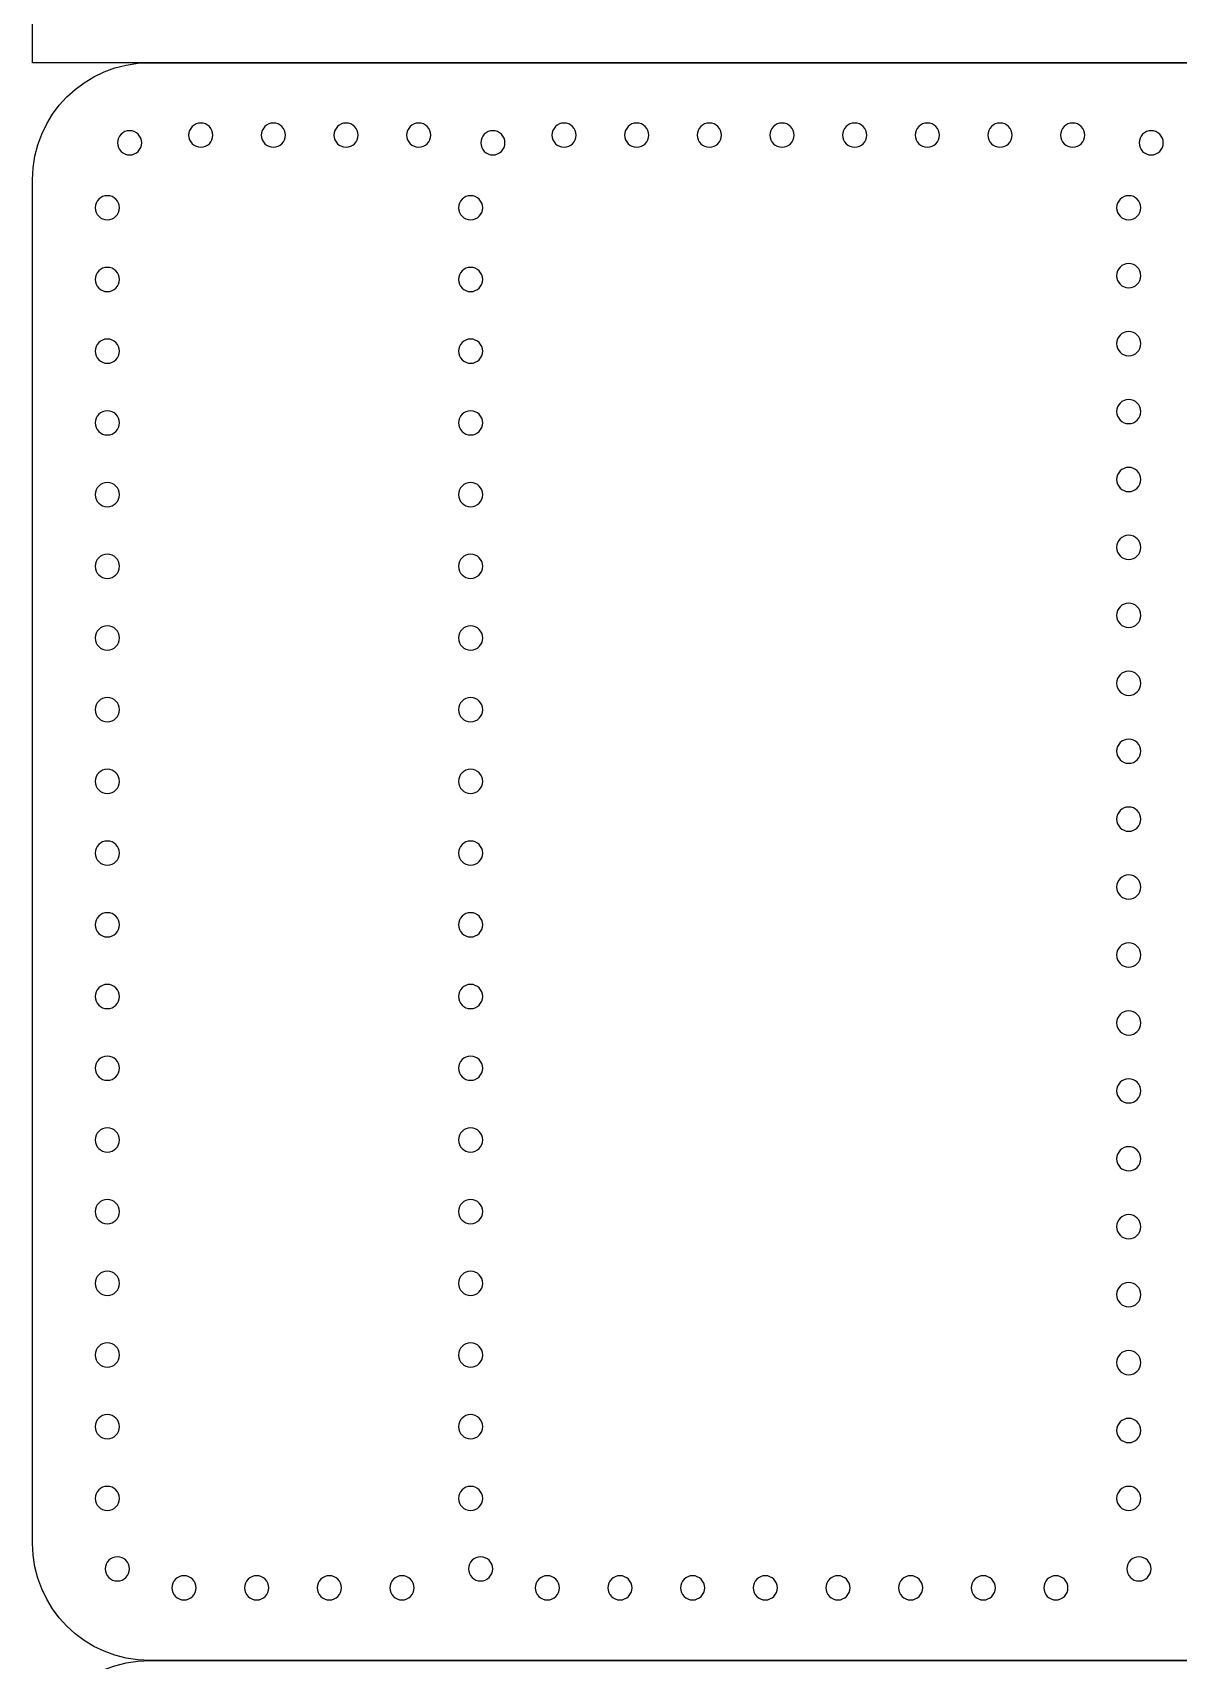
# Model space of a CAD drawing. Extents: x 112 to 502, y 72 to 270.
# Drawn here: x 112 to 159.4, y 138 to 205.3 of the extents above; entities that cross this region are included whole.
import ezdxf

# ---------------------------------------------------------------- set-up
doc = ezdxf.new("R2010")
doc.units = 0
doc.layers.add('braccio', color=7, linetype='CONTINUOUS')
doc.layers.add('polso', color=7, linetype='CONTINUOUS')

msp = doc.modelspace()

# ---------------------------------------------------------------- linework, layer by layer
at = {"layer": 'braccio', "color": 5}
for p, q in [((112.035703, 204.033126), (112.035703, 270.033124)), ((502.035713, 204.033126), (112.035703, 204.033126))]:
    msp.add_line(p, q, dxfattribs=at)
at = {"layer": 'polso', "color": 5}
for p, q in [((116.876396, 204.033135), (182.372624, 204.033135)), ((116.876396, 204.033135), (116.876396, 204.033135)), ((112.035699, 142.873833), (112.035699, 199.192442)), ((116.876396, 138.033136), (397.195005, 138.033136)), ((116.876396, 138.033136), (116.876396, 138.033136)), ((182.372624, 138.033136), (116.876396, 138.033136))]:
    msp.add_line(p, q, dxfattribs=at)
at = {"layer": 'polso', "color": 1}
for p, q in [((116.542439, 200.724161), (116.542439, 200.724161)), ((119.481953, 201.041308), (119.481953, 201.041308)), ((122.482314, 201.041308), (122.482314, 201.041308)), ((125.482618, 201.040955), (125.482618, 201.040955)), ((128.483148, 201.040955), (128.483148, 201.040955)), ((131.544469, 200.724161), (131.544469, 200.724161)), ((134.483983, 201.041308), (134.483983, 201.041308)), ((134.484011, 201.040955), (134.484011, 201.040955)), ((137.484344, 201.041308), (137.484344, 201.041308)), ((140.484648, 201.040955), (140.484648, 201.040955)), ((143.485179, 201.040955), (143.485179, 201.040955)), ((146.485681, 201.040955), (146.485681, 201.040955)), ((149.486041, 201.040955), (149.486041, 201.040955)), ((152.486515, 201.040955), (152.486515, 201.040955)), ((155.486855, 201.040955), (155.486855, 201.040955)), ((158.73168, 200.724161), (158.73168, 200.724161)), ((115.622959, 198.040792), (115.622959, 198.040792)), ((130.624989, 198.040792), (130.624989, 198.040792)), ((157.804185, 198.040792), (157.804185, 198.040792)), ((115.622959, 195.078654), (115.622959, 195.078654)), ((130.624989, 195.078654), (130.624989, 195.078654)), ((157.804185, 195.234543), (157.804185, 195.234543)), ((157.804185, 192.42863), (157.804185, 192.42863)), ((115.622959, 192.116831), (115.622959, 192.116831)), ((130.624989, 192.116831), (130.624989, 192.116831)), ((115.622959, 189.154866), (115.622959, 189.154866)), ((130.624989, 189.154866), (130.624989, 189.154866)), ((157.804185, 189.622537), (157.804185, 189.622537)), ((157.804185, 186.816451), (157.804185, 186.816451)), ((115.622959, 186.19287), (115.622959, 186.19287)), ((130.624989, 186.19287), (130.624989, 186.19287)), ((157.804185, 184.010375), (157.804185, 184.010375)), ((115.622959, 183.230905), (115.622959, 183.230905)), ((130.624989, 183.230905), (130.624989, 183.230905)), ((157.804185, 181.204285), (157.804185, 181.204285)), ((115.622959, 180.268927), (115.622959, 180.268927)), ((130.624989, 180.268927), (130.624989, 180.268927)), ((157.804185, 178.398213), (157.804185, 178.398213)), ((115.622959, 177.306945), (115.622959, 177.306945)), ((130.624989, 177.306945), (130.624989, 177.306945)), ((157.804185, 175.592282), (157.804185, 175.592282)), ((115.622959, 174.345142), (115.622959, 174.345142)), ((130.624989, 174.345142), (130.624989, 174.345142)), ((157.804185, 172.786207), (157.804185, 172.786207)), ((115.622959, 171.383174), (115.622959, 171.383174)), ((130.624989, 171.383174), (130.624989, 171.383174)), ((157.804185, 169.980113), (157.804185, 169.980113)), ((115.622959, 168.421174), (115.622959, 168.421174)), ((130.624989, 168.421174), (130.624989, 168.421174)), ((157.804185, 167.174034), (157.804185, 167.174034)), ((115.622959, 165.458853), (115.622959, 165.458853)), ((130.624989, 165.458853), (130.624989, 165.458853)), ((157.804185, 164.367592), (157.804185, 164.367592)), ((115.622959, 162.496875), (115.622959, 162.496875)), ((130.624989, 162.496875), (130.624989, 162.496875)), ((157.804185, 161.561506), (157.804185, 161.561506)), ((115.622959, 159.535249), (115.622959, 159.535249)), ((130.624989, 159.535249), (130.624989, 159.535249)), ((157.804185, 158.755779), (157.804185, 158.755779)), ((115.622959, 156.573263), (115.622959, 156.573263)), ((130.624989, 156.573263), (130.624989, 156.573263)), ((157.804185, 155.94969), (157.804185, 155.94969)), ((115.622959, 153.610932), (115.622959, 153.610932)), ((130.624989, 153.610932), (130.624989, 153.610932)), ((157.804185, 153.143251), (157.804185, 153.143251)), ((115.622959, 150.64896), (115.622959, 150.64896)), ((130.624989, 150.64896), (130.624989, 150.64896)), ((157.804185, 150.337172), (157.804185, 150.337172)), ((115.622959, 147.687327), (115.622959, 147.687327)), ((130.624989, 147.687327), (130.624989, 147.687327)), ((157.804185, 147.531428), (157.804185, 147.531428)), ((115.622959, 144.725349), (115.622959, 144.725349)), ((130.624989, 144.725349), (130.624989, 144.725349)), ((157.804185, 144.725349), (157.804185, 144.725349)), ((116.035681, 141.815955), (116.035681, 141.815955)), ((131.037711, 141.815955), (131.037711, 141.815955)), ((158.224922, 141.815955), (158.224922, 141.815955)), ((118.789859, 141.032541), (118.789859, 141.032541)), ((121.790192, 141.032541), (121.790192, 141.032541)), ((124.790496, 141.032541), (124.790496, 141.032541)), ((127.791027, 141.032541), (127.791027, 141.032541)), ((133.791889, 141.032541), (133.791889, 141.032541)), ((133.791889, 141.032541), (133.791889, 141.032541)), ((136.792222, 141.032541), (136.792222, 141.032541)), ((139.792527, 141.032541), (139.792527, 141.032541)), ((142.793057, 141.032541), (142.793057, 141.032541)), ((145.793559, 141.032541), (145.793559, 141.032541)), ((148.79392, 141.032541), (148.79392, 141.032541)), ((151.794393, 141.032541), (151.794393, 141.032541)), ((154.794733, 141.032541), (154.794733, 141.032541))]:
    msp.add_line(p, q, dxfattribs=at)
at = {"layer": 'polso', "color": 5}
for points in [[(112.035699, 199.192442), (112.035699, 201.874184), (114.19465, 204.033135), (116.876396, 204.033135)], [(116.876396, 138.033136), (114.19465, 138.033136), (112.035699, 140.192087), (112.035699, 142.873833)], [(112.035699, 133.192443), (112.035699, 135.874189), (114.19465, 138.033136), (116.876396, 138.033136)]]:
    msp.add_open_spline(points, degree=3, dxfattribs=at)
at = {"layer": 'polso', "color": 1}
for points in [[(116.042553, 201.224047), (115.766328, 201.224047), (115.542314, 201.000386), (115.542314, 200.724161)], [(116.542439, 200.724161), (116.542439, 201.000386), (116.318778, 201.224047), (116.042553, 201.224047)], [(118.982067, 201.541194), (118.705489, 201.541194), (118.481828, 201.317533), (118.481828, 201.041308)], [(119.481953, 201.041308), (119.481953, 201.317533), (119.257939, 201.541194), (118.982067, 201.541194)], [(121.982428, 201.541194), (121.706203, 201.541194), (121.482189, 201.317533), (121.482189, 201.041308)], [(122.482314, 201.041308), (122.482314, 201.317533), (122.258653, 201.541194), (121.982428, 201.541194)], [(124.982732, 201.541194), (124.706507, 201.541194), (124.482493, 201.31718), (124.482493, 201.040955)], [(125.482618, 201.040955), (125.482618, 201.31718), (125.258957, 201.541194), (124.982732, 201.541194)], [(127.983262, 201.541194), (127.706684, 201.541194), (127.483023, 201.31718), (127.483023, 201.040955)], [(128.483148, 201.040955), (128.483148, 201.31718), (128.259134, 201.541194), (127.983262, 201.541194)], [(131.044583, 201.224047), (130.768358, 201.224047), (130.544344, 201.000386), (130.544344, 200.724161)], [(131.544469, 200.724161), (131.544469, 201.000386), (131.320808, 201.224047), (131.044583, 201.224047)], [(133.984097, 201.541194), (133.707519, 201.541194), (133.483858, 201.317533), (133.483858, 201.041308)], [(133.984125, 201.541194), (133.7079, 201.541194), (133.483886, 201.31718), (133.483886, 201.040955)], [(134.483983, 201.041308), (134.483983, 201.317533), (134.259969, 201.541194), (133.984097, 201.541194)], [(134.484011, 201.040955), (134.484011, 201.31718), (134.259997, 201.541194), (133.984125, 201.541194)], [(136.984458, 201.541194), (136.708233, 201.541194), (136.484219, 201.317533), (136.484219, 201.041308)], [(137.484344, 201.041308), (137.484344, 201.317533), (137.260683, 201.541194), (136.984458, 201.541194)], [(139.984762, 201.541194), (139.708537, 201.541194), (139.484523, 201.31718), (139.484523, 201.040955)], [(140.484648, 201.040955), (140.484648, 201.31718), (140.260987, 201.541194), (139.984762, 201.541194)], [(142.985292, 201.541194), (142.708715, 201.541194), (142.485054, 201.31718), (142.485054, 201.040955)], [(143.485179, 201.040955), (143.485179, 201.31718), (143.261165, 201.541194), (142.985292, 201.541194)], [(145.985442, 201.541194), (145.709217, 201.541194), (145.485556, 201.31718), (145.485556, 201.040955)], [(146.485681, 201.040955), (146.485681, 201.31718), (146.261667, 201.541194), (145.985442, 201.541194)], [(148.986155, 201.541194), (148.70993, 201.541194), (148.485916, 201.31718), (148.485916, 201.040955)], [(149.486041, 201.040955), (149.486041, 201.31718), (149.262028, 201.541194), (148.986155, 201.541194)], [(151.986629, 201.541194), (151.710051, 201.541194), (151.48639, 201.31718), (151.48639, 201.040955)], [(152.486515, 201.040955), (152.486515, 201.31718), (152.262501, 201.541194), (151.986629, 201.541194)], [(154.986962, 201.541194), (154.710737, 201.541194), (154.486723, 201.31718), (154.486723, 201.040955)], [(155.486855, 201.040955), (155.486855, 201.31718), (155.262834, 201.541194), (154.986962, 201.541194)], [(158.231794, 201.224047), (157.955569, 201.224047), (157.731555, 201.000386), (157.731555, 200.724161)], [(158.73168, 200.724161), (158.73168, 201.000386), (158.508019, 201.224047), (158.231794, 201.224047)], [(115.542314, 200.724161), (115.542314, 200.447936), (115.766328, 200.224274), (116.042553, 200.224274)], [(116.042553, 200.224274), (116.318778, 200.224274), (116.542439, 200.447936), (116.542439, 200.724161)], [(118.481828, 201.041308), (118.481828, 200.765083), (118.705489, 200.541069), (118.982067, 200.541069)], [(118.982067, 200.541069), (119.257939, 200.541069), (119.481953, 200.765083), (119.481953, 201.041308)], [(121.482189, 201.041308), (121.482189, 200.765083), (121.706203, 200.541069), (121.982428, 200.541069)], [(121.982428, 200.541069), (122.258653, 200.541069), (122.482314, 200.765083), (122.482314, 201.041308)], [(124.482493, 201.040955), (124.482493, 200.765083), (124.706507, 200.541069), (124.982732, 200.541069)], [(124.982732, 200.541069), (125.258957, 200.541069), (125.482618, 200.765083), (125.482618, 201.040955)], [(127.483023, 201.040955), (127.483023, 200.765083), (127.706684, 200.541069), (127.983262, 200.541069)], [(127.983262, 200.541069), (128.259134, 200.541069), (128.483148, 200.765083), (128.483148, 201.040955)], [(130.544344, 200.724161), (130.544344, 200.447936), (130.768358, 200.224274), (131.044583, 200.224274)], [(131.044583, 200.224274), (131.320808, 200.224274), (131.544469, 200.447936), (131.544469, 200.724161)], [(133.483858, 201.041308), (133.483858, 200.765083), (133.707519, 200.541069), (133.984097, 200.541069)], [(133.483886, 201.040955), (133.483886, 200.765083), (133.7079, 200.541069), (133.984125, 200.541069)], [(133.984097, 200.541069), (134.259969, 200.541069), (134.483983, 200.765083), (134.483983, 201.041308)], [(133.984125, 200.541069), (134.259997, 200.541069), (134.484011, 200.765083), (134.484011, 201.040955)], [(136.484219, 201.041308), (136.484219, 200.765083), (136.708233, 200.541069), (136.984458, 200.541069)], [(136.984458, 200.541069), (137.260683, 200.541069), (137.484344, 200.765083), (137.484344, 201.041308)], [(139.484523, 201.040955), (139.484523, 200.765083), (139.708537, 200.541069), (139.984762, 200.541069)], [(139.984762, 200.541069), (140.260987, 200.541069), (140.484648, 200.765083), (140.484648, 201.040955)], [(142.485054, 201.040955), (142.485054, 200.765083), (142.708715, 200.541069), (142.985292, 200.541069)], [(142.985292, 200.541069), (143.261165, 200.541069), (143.485179, 200.765083), (143.485179, 201.040955)], [(145.485556, 201.040955), (145.485556, 200.765083), (145.709217, 200.541069), (145.985442, 200.541069)], [(145.985442, 200.541069), (146.261667, 200.541069), (146.485681, 200.765083), (146.485681, 201.040955)], [(148.485916, 201.040955), (148.485916, 200.765083), (148.70993, 200.541069), (148.986155, 200.541069)], [(148.986155, 200.541069), (149.262028, 200.541069), (149.486041, 200.765083), (149.486041, 201.040955)], [(151.48639, 201.040955), (151.48639, 200.765083), (151.710051, 200.541069), (151.986629, 200.541069)], [(151.986629, 200.541069), (152.262501, 200.541069), (152.486515, 200.765083), (152.486515, 201.040955)], [(154.486723, 201.040955), (154.486723, 200.765083), (154.710737, 200.541069), (154.986962, 200.541069)], [(154.986962, 200.541069), (155.262834, 200.541069), (155.486855, 200.765083), (155.486855, 201.040955)], [(157.731555, 200.724161), (157.731555, 200.447936), (157.955569, 200.224274), (158.231794, 200.224274)], [(158.231794, 200.224274), (158.508019, 200.224274), (158.73168, 200.447936), (158.73168, 200.724161)], [(115.123073, 198.540678), (114.846848, 198.540678), (114.622834, 198.317017), (114.622834, 198.040792)], [(115.622959, 198.040792), (115.622959, 198.317017), (115.398945, 198.540678), (115.123073, 198.540678)], [(130.125103, 198.540678), (129.848878, 198.540678), (129.624864, 198.317017), (129.624864, 198.040792)], [(130.624989, 198.040792), (130.624989, 198.317017), (130.400975, 198.540678), (130.125103, 198.540678)], [(157.304299, 198.540678), (157.028074, 198.540678), (156.80406, 198.317017), (156.80406, 198.040792)], [(157.804185, 198.040792), (157.804185, 198.317017), (157.580171, 198.540678), (157.304299, 198.540678)], [(114.622834, 198.040792), (114.622834, 197.764567), (114.846848, 197.540906), (115.123073, 197.540906)], [(115.123073, 197.540906), (115.398945, 197.540906), (115.622959, 197.764567), (115.622959, 198.040792)], [(129.624864, 198.040792), (129.624864, 197.764567), (129.848878, 197.540906), (130.125103, 197.540906)], [(130.125103, 197.540906), (130.400975, 197.540906), (130.624989, 197.764567), (130.624989, 198.040792)], [(156.80406, 198.040792), (156.80406, 197.764567), (157.028074, 197.540906), (157.304299, 197.540906)], [(157.304299, 197.540906), (157.580171, 197.540906), (157.804185, 197.764567), (157.804185, 198.040792)], [(157.304299, 195.734782), (157.028074, 195.734782), (156.80406, 195.510768), (156.80406, 195.234543)], [(157.804185, 195.234543), (157.804185, 195.510768), (157.580171, 195.734782), (157.304299, 195.734782)], [(115.123073, 195.578893), (114.846848, 195.578893), (114.622834, 195.354879), (114.622834, 195.078654)], [(114.622834, 195.078654), (114.622834, 194.802429), (114.846848, 194.578768), (115.123073, 194.578768)], [(115.622959, 195.078654), (115.622959, 195.354879), (115.398945, 195.578893), (115.123073, 195.578893)], [(115.123073, 194.578768), (115.398945, 194.578768), (115.622959, 194.802429), (115.622959, 195.078654)], [(130.125103, 195.578893), (129.848878, 195.578893), (129.624864, 195.354879), (129.624864, 195.078654)], [(129.624864, 195.078654), (129.624864, 194.802429), (129.848878, 194.578768), (130.125103, 194.578768)], [(130.624989, 195.078654), (130.624989, 195.354879), (130.400975, 195.578893), (130.125103, 195.578893)], [(130.125103, 194.578768), (130.400975, 194.578768), (130.624989, 194.802429), (130.624989, 195.078654)], [(156.80406, 195.234543), (156.80406, 194.958318), (157.028074, 194.734657), (157.304299, 194.734657)], [(157.304299, 194.734657), (157.580171, 194.734657), (157.804185, 194.958318), (157.804185, 195.234543)], [(115.123073, 192.616717), (114.846848, 192.616717), (114.622834, 192.393056), (114.622834, 192.116831)], [(115.622959, 192.116831), (115.622959, 192.393056), (115.398945, 192.616717), (115.123073, 192.616717)], [(130.125103, 192.616717), (129.848878, 192.616717), (129.624864, 192.393056), (129.624864, 192.116831)], [(130.624989, 192.116831), (130.624989, 192.393056), (130.400975, 192.616717), (130.125103, 192.616717)], [(157.304299, 192.928516), (157.028074, 192.928516), (156.80406, 192.704855), (156.80406, 192.42863)], [(156.80406, 192.42863), (156.80406, 192.152405), (157.028074, 191.928744), (157.304299, 191.928744)], [(157.804185, 192.42863), (157.804185, 192.704855), (157.580171, 192.928516), (157.304299, 192.928516)], [(157.304299, 191.928744), (157.580171, 191.928744), (157.804185, 192.152405), (157.804185, 192.42863)], [(114.622834, 192.116831), (114.622834, 191.840606), (114.846848, 191.616945), (115.123073, 191.616945)], [(115.123073, 191.616945), (115.398945, 191.616945), (115.622959, 191.840606), (115.622959, 192.116831)], [(129.624864, 192.116831), (129.624864, 191.840606), (129.848878, 191.616945), (130.125103, 191.616945)], [(130.125103, 191.616945), (130.400975, 191.616945), (130.624989, 191.840606), (130.624989, 192.116831)], [(115.123073, 189.654752), (114.846848, 189.654752), (114.622834, 189.431091), (114.622834, 189.154866)], [(115.622959, 189.154866), (115.622959, 189.431091), (115.398945, 189.654752), (115.123073, 189.654752)], [(130.125103, 189.654752), (129.848878, 189.654752), (129.624864, 189.431091), (129.624864, 189.154866)], [(130.624989, 189.154866), (130.624989, 189.431091), (130.400975, 189.654752), (130.125103, 189.654752)], [(157.304299, 190.122423), (157.028074, 190.122423), (156.80406, 189.898762), (156.80406, 189.622537)], [(157.804185, 189.622537), (157.804185, 189.898762), (157.580171, 190.122423), (157.304299, 190.122423)], [(114.622834, 189.154866), (114.622834, 188.878641), (114.846848, 188.65498), (115.123073, 188.65498)], [(115.123073, 188.65498), (115.398945, 188.65498), (115.622959, 188.878641), (115.622959, 189.154866)], [(129.624864, 189.154866), (129.624864, 188.878641), (129.848878, 188.65498), (130.125103, 188.65498)], [(130.125103, 188.65498), (130.400975, 188.65498), (130.624989, 188.878641), (130.624989, 189.154866)], [(156.80406, 189.622537), (156.80406, 189.346312), (157.028074, 189.122651), (157.304299, 189.122651)], [(157.304299, 189.122651), (157.580171, 189.122651), (157.804185, 189.346312), (157.804185, 189.622537)], [(157.304299, 187.316337), (157.028074, 187.316337), (156.80406, 187.092676), (156.80406, 186.816451)], [(157.804185, 186.816451), (157.804185, 187.092676), (157.580171, 187.316337), (157.304299, 187.316337)], [(115.123073, 186.692756), (114.846848, 186.692756), (114.622834, 186.469095), (114.622834, 186.19287)], [(115.622959, 186.19287), (115.622959, 186.469095), (115.398945, 186.692756), (115.123073, 186.692756)], [(130.125103, 186.692756), (129.848878, 186.692756), (129.624864, 186.469095), (129.624864, 186.19287)], [(130.624989, 186.19287), (130.624989, 186.469095), (130.400975, 186.692756), (130.125103, 186.692756)], [(156.80406, 186.816451), (156.80406, 186.540226), (157.028074, 186.316564), (157.304299, 186.316564)], [(157.304299, 186.316564), (157.580171, 186.316564), (157.804185, 186.540226), (157.804185, 186.816451)], [(114.622834, 186.19287), (114.622834, 185.916645), (114.846848, 185.692984), (115.123073, 185.692984)], [(115.123073, 185.692984), (115.398945, 185.692984), (115.622959, 185.916645), (115.622959, 186.19287)], [(129.624864, 186.19287), (129.624864, 185.916645), (129.848878, 185.692984), (130.125103, 185.692984)], [(130.125103, 185.692984), (130.400975, 185.692984), (130.624989, 185.916645), (130.624989, 186.19287)], [(157.304299, 184.510261), (157.028074, 184.510261), (156.80406, 184.2866), (156.80406, 184.010375)], [(157.804185, 184.010375), (157.804185, 184.2866), (157.580171, 184.510261), (157.304299, 184.510261)], [(115.123073, 183.730791), (114.846848, 183.730791), (114.622834, 183.50713), (114.622834, 183.230905)], [(115.622959, 183.230905), (115.622959, 183.50713), (115.398945, 183.730791), (115.123073, 183.730791)], [(130.125103, 183.730791), (129.848878, 183.730791), (129.624864, 183.50713), (129.624864, 183.230905)], [(130.624989, 183.230905), (130.624989, 183.50713), (130.400975, 183.730791), (130.125103, 183.730791)], [(156.80406, 184.010375), (156.80406, 183.73415), (157.028074, 183.510489), (157.304299, 183.510489)], [(157.304299, 183.510489), (157.580171, 183.510489), (157.804185, 183.73415), (157.804185, 184.010375)], [(114.622834, 183.230905), (114.622834, 182.95468), (114.846848, 182.731019), (115.123073, 182.731019)], [(115.123073, 182.731019), (115.398945, 182.731019), (115.622959, 182.95468), (115.622959, 183.230905)], [(129.624864, 183.230905), (129.624864, 182.95468), (129.848878, 182.731019), (130.125103, 182.731019)], [(130.125103, 182.731019), (130.400975, 182.731019), (130.624989, 182.95468), (130.624989, 183.230905)], [(157.304299, 181.704171), (157.028074, 181.704171), (156.80406, 181.48051), (156.80406, 181.204285)], [(157.804185, 181.204285), (157.804185, 181.48051), (157.580171, 181.704171), (157.304299, 181.704171)], [(156.80406, 181.204285), (156.80406, 180.92806), (157.028074, 180.704399), (157.304299, 180.704399)], [(157.304299, 180.704399), (157.580171, 180.704399), (157.804185, 180.92806), (157.804185, 181.204285)], [(115.123073, 180.768813), (114.846848, 180.768813), (114.622834, 180.545152), (114.622834, 180.268927)], [(114.622834, 180.268927), (114.622834, 179.992702), (114.846848, 179.769041), (115.123073, 179.769041)], [(115.622959, 180.268927), (115.622959, 180.545152), (115.398945, 180.768813), (115.123073, 180.768813)], [(115.123073, 179.769041), (115.398945, 179.769041), (115.622959, 179.992702), (115.622959, 180.268927)], [(130.125103, 180.768813), (129.848878, 180.768813), (129.624864, 180.545152), (129.624864, 180.268927)], [(129.624864, 180.268927), (129.624864, 179.992702), (129.848878, 179.769041), (130.125103, 179.769041)], [(130.624989, 180.268927), (130.624989, 180.545152), (130.400975, 180.768813), (130.125103, 180.768813)], [(130.125103, 179.769041), (130.400975, 179.769041), (130.624989, 179.992702), (130.624989, 180.268927)], [(157.304299, 178.898099), (157.028074, 178.898099), (156.80406, 178.674438), (156.80406, 178.398213)], [(157.804185, 178.398213), (157.804185, 178.674438), (157.580171, 178.898099), (157.304299, 178.898099)], [(156.80406, 178.398213), (156.80406, 178.121988), (157.028074, 177.898327), (157.304299, 177.898327)], [(157.304299, 177.898327), (157.580171, 177.898327), (157.804185, 178.121988), (157.804185, 178.398213)], [(115.123073, 177.806831), (114.846848, 177.806831), (114.622834, 177.58317), (114.622834, 177.306945)], [(115.622959, 177.306945), (115.622959, 177.58317), (115.398945, 177.806831), (115.123073, 177.806831)], [(130.125103, 177.806831), (129.848878, 177.806831), (129.624864, 177.58317), (129.624864, 177.306945)], [(130.624989, 177.306945), (130.624989, 177.58317), (130.400975, 177.806831), (130.125103, 177.806831)], [(114.622834, 177.306945), (114.622834, 177.03072), (114.846848, 176.807058), (115.123073, 176.807058)], [(115.123073, 176.807058), (115.398945, 176.807058), (115.622959, 177.03072), (115.622959, 177.306945)], [(129.624864, 177.306945), (129.624864, 177.03072), (129.848878, 176.807058), (130.125103, 176.807058)], [(130.125103, 176.807058), (130.400975, 176.807058), (130.624989, 177.03072), (130.624989, 177.306945)], [(157.304299, 176.092168), (157.028074, 176.092168), (156.80406, 175.868507), (156.80406, 175.592282)], [(156.80406, 175.592282), (156.80406, 175.316057), (157.028074, 175.092043), (157.304299, 175.092043)], [(157.804185, 175.592282), (157.804185, 175.868507), (157.580171, 176.092168), (157.304299, 176.092168)], [(157.304299, 175.092043), (157.580171, 175.092043), (157.804185, 175.316057), (157.804185, 175.592282)], [(115.123073, 174.845028), (114.846848, 174.845028), (114.622834, 174.621367), (114.622834, 174.345142)], [(115.622959, 174.345142), (115.622959, 174.621367), (115.398945, 174.845028), (115.123073, 174.845028)], [(130.125103, 174.845028), (129.848878, 174.845028), (129.624864, 174.621367), (129.624864, 174.345142)], [(130.624989, 174.345142), (130.624989, 174.621367), (130.400975, 174.845028), (130.125103, 174.845028)], [(114.622834, 174.345142), (114.622834, 174.068917), (114.846848, 173.844903), (115.123073, 173.844903)], [(115.123073, 173.844903), (115.398945, 173.844903), (115.622959, 174.068917), (115.622959, 174.345142)], [(129.624864, 174.345142), (129.624864, 174.068917), (129.848878, 173.844903), (130.125103, 173.844903)], [(130.125103, 173.844903), (130.400975, 173.844903), (130.624989, 174.068917), (130.624989, 174.345142)], [(157.304299, 173.286093), (157.028074, 173.286093), (156.80406, 173.062432), (156.80406, 172.786207)], [(157.804185, 172.786207), (157.804185, 173.062432), (157.580171, 173.286093), (157.304299, 173.286093)], [(156.80406, 172.786207), (156.80406, 172.509982), (157.028074, 172.285968), (157.304299, 172.285968)], [(157.304299, 172.285968), (157.580171, 172.285968), (157.804185, 172.509982), (157.804185, 172.786207)], [(115.123073, 171.88306), (114.846848, 171.88306), (114.622834, 171.659399), (114.622834, 171.383174)], [(115.622959, 171.383174), (115.622959, 171.659399), (115.398945, 171.88306), (115.123073, 171.88306)], [(130.125103, 171.88306), (129.848878, 171.88306), (129.624864, 171.659399), (129.624864, 171.383174)], [(130.624989, 171.383174), (130.624989, 171.659399), (130.400975, 171.88306), (130.125103, 171.88306)], [(114.622834, 171.383174), (114.622834, 171.106949), (114.846848, 170.882935), (115.123073, 170.882935)], [(115.123073, 170.882935), (115.398945, 170.882935), (115.622959, 171.106949), (115.622959, 171.383174)], [(129.624864, 171.383174), (129.624864, 171.106949), (129.848878, 170.882935), (130.125103, 170.882935)], [(130.125103, 170.882935), (130.400975, 170.882935), (130.624989, 171.106949), (130.624989, 171.383174)], [(157.304299, 170.48), (157.028074, 170.48), (156.80406, 170.255986), (156.80406, 169.980113)], [(157.804185, 169.980113), (157.804185, 170.255986), (157.580171, 170.48), (157.304299, 170.48)], [(156.80406, 169.980113), (156.80406, 169.703888), (157.028074, 169.479875), (157.304299, 169.479875)], [(157.304299, 169.479875), (157.580171, 169.479875), (157.804185, 169.703888), (157.804185, 169.980113)], [(115.123073, 168.92106), (114.846848, 168.92106), (114.622834, 168.697047), (114.622834, 168.421174)], [(115.622959, 168.421174), (115.622959, 168.697047), (115.398945, 168.92106), (115.123073, 168.92106)], [(130.125103, 168.92106), (129.848878, 168.92106), (129.624864, 168.697047), (129.624864, 168.421174)], [(130.624989, 168.421174), (130.624989, 168.697047), (130.400975, 168.92106), (130.125103, 168.92106)], [(114.622834, 168.421174), (114.622834, 168.144949), (114.846848, 167.920935), (115.123073, 167.920935)], [(115.123073, 167.920935), (115.398945, 167.920935), (115.622959, 168.144949), (115.622959, 168.421174)], [(129.624864, 168.421174), (129.624864, 168.144949), (129.848878, 167.920935), (130.125103, 167.920935)], [(130.125103, 167.920935), (130.400975, 167.920935), (130.624989, 168.144949), (130.624989, 168.421174)], [(157.304299, 167.67392), (157.028074, 167.67392), (156.80406, 167.449907), (156.80406, 167.174034)], [(157.804185, 167.174034), (157.804185, 167.449907), (157.580171, 167.67392), (157.304299, 167.67392)], [(156.80406, 167.174034), (156.80406, 166.897809), (157.028074, 166.673795), (157.304299, 166.673795)], [(157.304299, 166.673795), (157.580171, 166.673795), (157.804185, 166.897809), (157.804185, 167.174034)], [(115.123073, 165.959092), (114.846848, 165.959092), (114.622834, 165.735078), (114.622834, 165.458853)], [(114.622834, 165.458853), (114.622834, 165.182981), (114.846848, 164.958967), (115.123073, 164.958967)], [(115.622959, 165.458853), (115.622959, 165.735078), (115.398945, 165.959092), (115.123073, 165.959092)], [(115.123073, 164.958967), (115.398945, 164.958967), (115.622959, 165.182981), (115.622959, 165.458853)], [(130.125103, 165.959092), (129.848878, 165.959092), (129.624864, 165.735078), (129.624864, 165.458853)], [(129.624864, 165.458853), (129.624864, 165.182981), (129.848878, 164.958967), (130.125103, 164.958967)], [(130.624989, 165.458853), (130.624989, 165.735078), (130.400975, 165.959092), (130.125103, 165.959092)], [(130.125103, 164.958967), (130.400975, 164.958967), (130.624989, 165.182981), (130.624989, 165.458853)], [(157.304299, 164.867831), (157.028074, 164.867831), (156.80406, 164.643817), (156.80406, 164.367592)], [(157.804185, 164.367592), (157.804185, 164.643817), (157.580171, 164.867831), (157.304299, 164.867831)], [(156.80406, 164.367592), (156.80406, 164.09172), (157.028074, 163.867706), (157.304299, 163.867706)], [(157.304299, 163.867706), (157.580171, 163.867706), (157.804185, 164.09172), (157.804185, 164.367592)], [(115.123073, 162.997114), (114.846848, 162.997114), (114.622834, 162.7731), (114.622834, 162.496875)], [(115.622959, 162.496875), (115.622959, 162.7731), (115.398945, 162.997114), (115.123073, 162.997114)], [(130.125103, 162.997114), (129.848878, 162.997114), (129.624864, 162.7731), (129.624864, 162.496875)], [(130.624989, 162.496875), (130.624989, 162.7731), (130.400975, 162.997114), (130.125103, 162.997114)], [(114.622834, 162.496875), (114.622834, 162.221003), (114.846848, 161.996989), (115.123073, 161.996989)], [(115.123073, 161.996989), (115.398945, 161.996989), (115.622959, 162.221003), (115.622959, 162.496875)], [(129.624864, 162.496875), (129.624864, 162.221003), (129.848878, 161.996989), (130.125103, 161.996989)], [(130.125103, 161.996989), (130.400975, 161.996989), (130.624989, 162.221003), (130.624989, 162.496875)], [(157.304299, 162.061745), (157.028074, 162.061745), (156.80406, 161.837731), (156.80406, 161.561506)], [(157.804185, 161.561506), (157.804185, 161.837731), (157.580171, 162.061745), (157.304299, 162.061745)], [(156.80406, 161.561506), (156.80406, 161.285633), (157.028074, 161.06162), (157.304299, 161.06162)], [(157.304299, 161.06162), (157.580171, 161.06162), (157.804185, 161.285633), (157.804185, 161.561506)], [(115.123073, 160.035135), (114.846848, 160.035135), (114.622834, 159.811474), (114.622834, 159.535249)], [(114.622834, 159.535249), (114.622834, 159.259024), (114.846848, 159.03501), (115.123073, 159.03501)], [(115.622959, 159.535249), (115.622959, 159.811474), (115.398945, 160.035135), (115.123073, 160.035135)], [(115.123073, 159.03501), (115.398945, 159.03501), (115.622959, 159.259024), (115.622959, 159.535249)], [(130.125103, 160.035135), (129.848878, 160.035135), (129.624864, 159.811474), (129.624864, 159.535249)], [(129.624864, 159.535249), (129.624864, 159.259024), (129.848878, 159.03501), (130.125103, 159.03501)], [(130.624989, 159.535249), (130.624989, 159.811474), (130.400975, 160.035135), (130.125103, 160.035135)], [(130.125103, 159.03501), (130.400975, 159.03501), (130.624989, 159.259024), (130.624989, 159.535249)], [(157.304299, 159.255665), (157.028074, 159.255665), (156.80406, 159.032004), (156.80406, 158.755779)], [(156.80406, 158.755779), (156.80406, 158.479554), (157.028074, 158.25554), (157.304299, 158.25554)], [(157.804185, 158.755779), (157.804185, 159.032004), (157.580171, 159.255665), (157.304299, 159.255665)], [(157.304299, 158.25554), (157.580171, 158.25554), (157.804185, 158.479554), (157.804185, 158.755779)], [(115.123073, 157.073149), (114.846848, 157.073149), (114.622834, 156.849135), (114.622834, 156.573263)], [(115.622959, 156.573263), (115.622959, 156.849135), (115.398945, 157.073149), (115.123073, 157.073149)], [(130.125103, 157.073149), (129.848878, 157.073149), (129.624864, 156.849135), (129.624864, 156.573263)], [(130.624989, 156.573263), (130.624989, 156.849135), (130.400975, 157.073149), (130.125103, 157.073149)], [(114.622834, 156.573263), (114.622834, 156.297038), (114.846848, 156.073024), (115.123073, 156.073024)], [(115.123073, 156.073024), (115.398945, 156.073024), (115.622959, 156.297038), (115.622959, 156.573263)], [(129.624864, 156.573263), (129.624864, 156.297038), (129.848878, 156.073024), (130.125103, 156.073024)], [(130.125103, 156.073024), (130.400975, 156.073024), (130.624989, 156.297038), (130.624989, 156.573263)], [(157.304299, 156.449576), (157.028074, 156.449576), (156.80406, 156.225562), (156.80406, 155.94969)], [(157.804185, 155.94969), (157.804185, 156.225562), (157.580171, 156.449576), (157.304299, 156.449576)], [(156.80406, 155.94969), (156.80406, 155.673465), (157.028074, 155.449451), (157.304299, 155.449451)], [(157.304299, 155.449451), (157.580171, 155.449451), (157.804185, 155.673465), (157.804185, 155.94969)], [(115.123073, 154.111171), (114.846848, 154.111171), (114.622834, 153.887157), (114.622834, 153.610932)], [(115.622959, 153.610932), (115.622959, 153.887157), (115.398945, 154.111171), (115.123073, 154.111171)], [(130.125103, 154.111171), (129.848878, 154.111171), (129.624864, 153.887157), (129.624864, 153.610932)], [(130.624989, 153.610932), (130.624989, 153.887157), (130.400975, 154.111171), (130.125103, 154.111171)], [(114.622834, 153.610932), (114.622834, 153.33506), (114.846848, 153.111046), (115.123073, 153.111046)], [(115.123073, 153.111046), (115.398945, 153.111046), (115.622959, 153.33506), (115.622959, 153.610932)], [(129.624864, 153.610932), (129.624864, 153.33506), (129.848878, 153.111046), (130.125103, 153.111046)], [(130.125103, 153.111046), (130.400975, 153.111046), (130.624989, 153.33506), (130.624989, 153.610932)], [(157.304299, 153.64349), (157.028074, 153.64349), (156.80406, 153.419476), (156.80406, 153.143251)], [(157.804185, 153.143251), (157.804185, 153.419476), (157.580171, 153.64349), (157.304299, 153.64349)], [(156.80406, 153.143251), (156.80406, 152.867378), (157.028074, 152.643365), (157.304299, 152.643365)], [(157.304299, 152.643365), (157.580171, 152.643365), (157.804185, 152.867378), (157.804185, 153.143251)], [(115.123073, 151.149199), (114.846848, 151.149199), (114.622834, 150.925185), (114.622834, 150.64896)], [(114.622834, 150.64896), (114.622834, 150.372735), (114.846848, 150.149074), (115.123073, 150.149074)], [(115.622959, 150.64896), (115.622959, 150.925185), (115.398945, 151.149199), (115.123073, 151.149199)], [(115.123073, 150.149074), (115.398945, 150.149074), (115.622959, 150.372735), (115.622959, 150.64896)], [(130.125103, 151.149199), (129.848878, 151.149199), (129.624864, 150.925185), (129.624864, 150.64896)], [(129.624864, 150.64896), (129.624864, 150.372735), (129.848878, 150.149074), (130.125103, 150.149074)], [(130.624989, 150.64896), (130.624989, 150.925185), (130.400975, 151.149199), (130.125103, 151.149199)], [(130.125103, 150.149074), (130.400975, 150.149074), (130.624989, 150.372735), (130.624989, 150.64896)], [(157.304299, 150.83741), (157.028074, 150.83741), (156.80406, 150.613397), (156.80406, 150.337172)], [(157.804185, 150.337172), (157.804185, 150.613397), (157.580171, 150.83741), (157.304299, 150.83741)], [(156.80406, 150.337172), (156.80406, 150.060947), (157.028074, 149.837285), (157.304299, 149.837285)], [(157.304299, 149.837285), (157.580171, 149.837285), (157.804185, 150.060947), (157.804185, 150.337172)], [(115.123073, 148.187213), (114.846848, 148.187213), (114.622834, 147.963199), (114.622834, 147.687327)], [(115.622959, 147.687327), (115.622959, 147.963199), (115.398945, 148.187213), (115.123073, 148.187213)], [(130.125103, 148.187213), (129.848878, 148.187213), (129.624864, 147.963199), (129.624864, 147.687327)], [(130.624989, 147.687327), (130.624989, 147.963199), (130.400975, 148.187213), (130.125103, 148.187213)], [(157.304299, 148.031314), (157.028074, 148.031314), (156.80406, 147.8073), (156.80406, 147.531428)], [(157.804185, 147.531428), (157.804185, 147.8073), (157.580171, 148.031314), (157.304299, 148.031314)], [(114.622834, 147.687327), (114.622834, 147.411102), (114.846848, 147.187088), (115.123073, 147.187088)], [(115.123073, 147.187088), (115.398945, 147.187088), (115.622959, 147.411102), (115.622959, 147.687327)], [(129.624864, 147.687327), (129.624864, 147.411102), (129.848878, 147.187088), (130.125103, 147.187088)], [(130.125103, 147.187088), (130.400975, 147.187088), (130.624989, 147.411102), (130.624989, 147.687327)], [(156.80406, 147.531428), (156.80406, 147.255203), (157.028074, 147.031189), (157.304299, 147.031189)], [(157.304299, 147.031189), (157.580171, 147.031189), (157.804185, 147.255203), (157.804185, 147.531428)], [(115.123073, 145.225235), (114.846848, 145.225235), (114.622834, 145.001221), (114.622834, 144.725349)], [(114.622834, 144.725349), (114.622834, 144.449124), (114.846848, 144.22511), (115.123073, 144.22511)], [(115.622959, 144.725349), (115.622959, 145.001221), (115.398945, 145.225235), (115.123073, 145.225235)], [(115.123073, 144.22511), (115.398945, 144.22511), (115.622959, 144.449124), (115.622959, 144.725349)], [(130.125103, 145.225235), (129.848878, 145.225235), (129.624864, 145.001221), (129.624864, 144.725349)], [(129.624864, 144.725349), (129.624864, 144.449124), (129.848878, 144.22511), (130.125103, 144.22511)], [(130.624989, 144.725349), (130.624989, 145.001221), (130.400975, 145.225235), (130.125103, 145.225235)], [(130.125103, 144.22511), (130.400975, 144.22511), (130.624989, 144.449124), (130.624989, 144.725349)], [(157.304299, 145.225235), (157.028074, 145.225235), (156.80406, 145.001221), (156.80406, 144.725349)], [(156.80406, 144.725349), (156.80406, 144.449124), (157.028074, 144.22511), (157.304299, 144.22511)], [(157.804185, 144.725349), (157.804185, 145.001221), (157.580171, 145.225235), (157.304299, 145.225235)], [(157.304299, 144.22511), (157.580171, 144.22511), (157.804185, 144.449124), (157.804185, 144.725349)], [(115.535795, 142.316194), (115.25957, 142.316194), (115.035556, 142.09218), (115.035556, 141.815955)], [(116.035681, 141.815955), (116.035681, 142.09218), (115.811667, 142.316194), (115.535795, 142.316194)], [(130.537825, 142.316194), (130.2616, 142.316194), (130.037586, 142.09218), (130.037586, 141.815955)], [(131.037711, 141.815955), (131.037711, 142.09218), (130.813697, 142.316194), (130.537825, 142.316194)], [(157.725036, 142.316194), (157.448811, 142.316194), (157.224797, 142.09218), (157.224797, 141.815955)], [(158.224922, 141.815955), (158.224922, 142.09218), (158.000908, 142.316194), (157.725036, 142.316194)], [(115.035556, 141.815955), (115.035556, 141.540083), (115.25957, 141.316069), (115.535795, 141.316069)], [(115.535795, 141.316069), (115.811667, 141.316069), (116.035681, 141.540083), (116.035681, 141.815955)], [(118.289973, 141.53278), (118.013395, 141.53278), (117.789734, 141.308766), (117.789734, 141.032541)], [(118.789859, 141.032541), (118.789859, 141.308766), (118.565845, 141.53278), (118.289973, 141.53278)], [(121.290306, 141.53278), (121.014081, 141.53278), (120.790067, 141.308766), (120.790067, 141.032541)], [(121.790192, 141.032541), (121.790192, 141.308766), (121.566531, 141.53278), (121.290306, 141.53278)], [(124.29061, 141.53278), (124.014385, 141.53278), (123.790371, 141.308766), (123.790371, 141.032541)], [(124.790496, 141.032541), (124.790496, 141.308766), (124.566835, 141.53278), (124.29061, 141.53278)], [(127.29114, 141.53278), (127.014563, 141.53278), (126.790902, 141.308766), (126.790902, 141.032541)], [(127.791027, 141.032541), (127.791027, 141.308766), (127.567013, 141.53278), (127.29114, 141.53278)], [(130.037586, 141.815955), (130.037586, 141.540083), (130.2616, 141.316069), (130.537825, 141.316069)], [(130.537825, 141.316069), (130.813697, 141.316069), (131.037711, 141.540083), (131.037711, 141.815955)], [(133.292003, 141.53278), (133.015426, 141.53278), (132.791764, 141.308766), (132.791764, 141.032541)], [(133.292003, 141.53278), (133.015778, 141.53278), (132.791764, 141.308766), (132.791764, 141.032541)], [(133.791889, 141.032541), (133.791889, 141.308766), (133.567876, 141.53278), (133.292003, 141.53278)], [(133.791889, 141.032541), (133.791889, 141.308766), (133.567876, 141.53278), (133.292003, 141.53278)], [(136.292336, 141.53278), (136.016111, 141.53278), (135.792097, 141.308766), (135.792097, 141.032541)], [(136.792222, 141.032541), (136.792222, 141.308766), (136.568561, 141.53278), (136.292336, 141.53278)], [(139.29264, 141.53278), (139.016415, 141.53278), (138.792402, 141.308766), (138.792402, 141.032541)], [(139.792527, 141.032541), (139.792527, 141.308766), (139.568865, 141.53278), (139.29264, 141.53278)], [(142.293171, 141.53278), (142.016593, 141.53278), (141.792932, 141.308766), (141.792932, 141.032541)], [(142.793057, 141.032541), (142.793057, 141.308766), (142.569043, 141.53278), (142.293171, 141.53278)], [(145.29332, 141.53278), (145.017095, 141.53278), (144.793434, 141.308766), (144.793434, 141.032541)], [(145.793559, 141.032541), (145.793559, 141.308766), (145.569545, 141.53278), (145.29332, 141.53278)], [(148.294034, 141.53278), (148.017809, 141.53278), (147.793795, 141.308766), (147.793795, 141.032541)], [(148.79392, 141.032541), (148.79392, 141.308766), (148.569906, 141.53278), (148.294034, 141.53278)], [(151.294507, 141.53278), (151.01793, 141.53278), (150.794268, 141.308766), (150.794268, 141.032541)], [(151.794393, 141.032541), (151.794393, 141.308766), (151.57038, 141.53278), (151.294507, 141.53278)], [(154.29484, 141.53278), (154.018615, 141.53278), (153.794601, 141.308766), (153.794601, 141.032541)], [(154.794733, 141.032541), (154.794733, 141.308766), (154.570712, 141.53278), (154.29484, 141.53278)], [(157.224797, 141.815955), (157.224797, 141.540083), (157.448811, 141.316069), (157.725036, 141.316069)], [(157.725036, 141.316069), (158.000908, 141.316069), (158.224922, 141.540083), (158.224922, 141.815955)], [(117.789734, 141.032541), (117.789734, 140.756669), (118.013395, 140.532655), (118.289973, 140.532655)], [(118.289973, 140.532655), (118.565845, 140.532655), (118.789859, 140.756669), (118.789859, 141.032541)], [(120.790067, 141.032541), (120.790067, 140.756669), (121.014081, 140.532655), (121.290306, 140.532655)], [(121.290306, 140.532655), (121.566531, 140.532655), (121.790192, 140.756669), (121.790192, 141.032541)], [(123.790371, 141.032541), (123.790371, 140.756669), (124.014385, 140.532655), (124.29061, 140.532655)], [(124.29061, 140.532655), (124.566835, 140.532655), (124.790496, 140.756669), (124.790496, 141.032541)], [(126.790902, 141.032541), (126.790902, 140.756669), (127.014563, 140.532655), (127.29114, 140.532655)], [(127.29114, 140.532655), (127.567013, 140.532655), (127.791027, 140.756669), (127.791027, 141.032541)], [(132.791764, 141.032541), (132.791764, 140.756669), (133.015426, 140.532655), (133.292003, 140.532655)], [(132.791764, 141.032541), (132.791764, 140.756669), (133.015778, 140.532655), (133.292003, 140.532655)], [(133.292003, 140.532655), (133.567876, 140.532655), (133.791889, 140.756669), (133.791889, 141.032541)], [(133.292003, 140.532655), (133.567876, 140.532655), (133.791889, 140.756669), (133.791889, 141.032541)], [(135.792097, 141.032541), (135.792097, 140.756669), (136.016111, 140.532655), (136.292336, 140.532655)], [(136.292336, 140.532655), (136.568561, 140.532655), (136.792222, 140.756669), (136.792222, 141.032541)], [(138.792402, 141.032541), (138.792402, 140.756669), (139.016415, 140.532655), (139.29264, 140.532655)], [(139.29264, 140.532655), (139.568865, 140.532655), (139.792527, 140.756669), (139.792527, 141.032541)], [(141.792932, 141.032541), (141.792932, 140.756669), (142.016593, 140.532655), (142.293171, 140.532655)], [(142.293171, 140.532655), (142.569043, 140.532655), (142.793057, 140.756669), (142.793057, 141.032541)], [(144.793434, 141.032541), (144.793434, 140.756669), (145.017095, 140.532655), (145.29332, 140.532655)], [(145.29332, 140.532655), (145.569545, 140.532655), (145.793559, 140.756669), (145.793559, 141.032541)], [(147.793795, 141.032541), (147.793795, 140.756669), (148.017809, 140.532655), (148.294034, 140.532655)], [(148.294034, 140.532655), (148.569906, 140.532655), (148.79392, 140.756669), (148.79392, 141.032541)], [(150.794268, 141.032541), (150.794268, 140.756669), (151.01793, 140.532655), (151.294507, 140.532655)], [(151.294507, 140.532655), (151.57038, 140.532655), (151.794393, 140.756669), (151.794393, 141.032541)], [(153.794601, 141.032541), (153.794601, 140.756669), (154.018615, 140.532655), (154.29484, 140.532655)], [(154.29484, 140.532655), (154.570712, 140.532655), (154.794733, 140.756669), (154.794733, 141.032541)]]:
    msp.add_open_spline(points, degree=3, dxfattribs=at)

doc.saveas('drawing.dxf')
